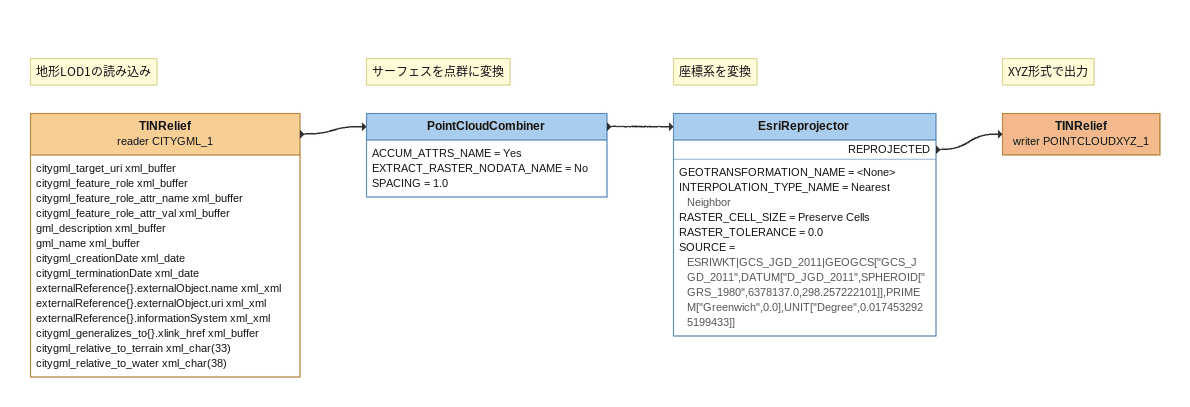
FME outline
Note: 地形LOD1の読み込み
TINRelief (reader CITYGML_1)
    attributes: citygml_target_uri xml_buffer, citygml_feature_role xml_buffer, citygml_feature_role_attr_name xml_buffer, citygml_feature_role_attr_val xml_buffer, gml_description xml_buffer, gml_name xml_buffer, citygml_creationDate xml_date, citygml_terminationDate xml_date, externalReference{}.externalObject.name xml_xml, externalReference{}.externalObject.uri xml_xml, externalReference{}.informationSystem xml_xml, citygml_generalizes_to{}.xlink_href xml_buffer, citygml_relative_to_terrain xml_char(33), citygml_relative_to_water xml_char(38)
    -> PointCloudCombiner
Note: サーフェスを点群に変換
PointCloudCombiner
    ACCUM_ATTRS_NAME = Yes
    EXTRACT_RASTER_NODATA_NAME = No
    SPACING = 1.0
    -> EsriReprojector
Note: 座標系を変換
EsriReprojector
    GEOTRANSFORMATION_NAME = <None>
    INTERPOLATION_TYPE_NAME = Nearest Neighbor
    RASTER_CELL_SIZE = Preserve Cells
    RASTER_TOLERANCE = 0.0
    SOURCE = ESRIWKT|GCS_JGD_2011|GEOGCS["GCS_JGD_2011",DATUM["D_JGD_2011",SPHEROID["GRS_1980",6378137.0,298.257222101]],PRIMEM["Greenwich",0.0],UNIT["Degree",0.0174532925199433]]
    REPROJECTED -> TINRelief (writer POINTCLOUDXYZ_1)
Note: XYZ形式で出力
TINRelief (writer POINTCLOUDXYZ_1)
